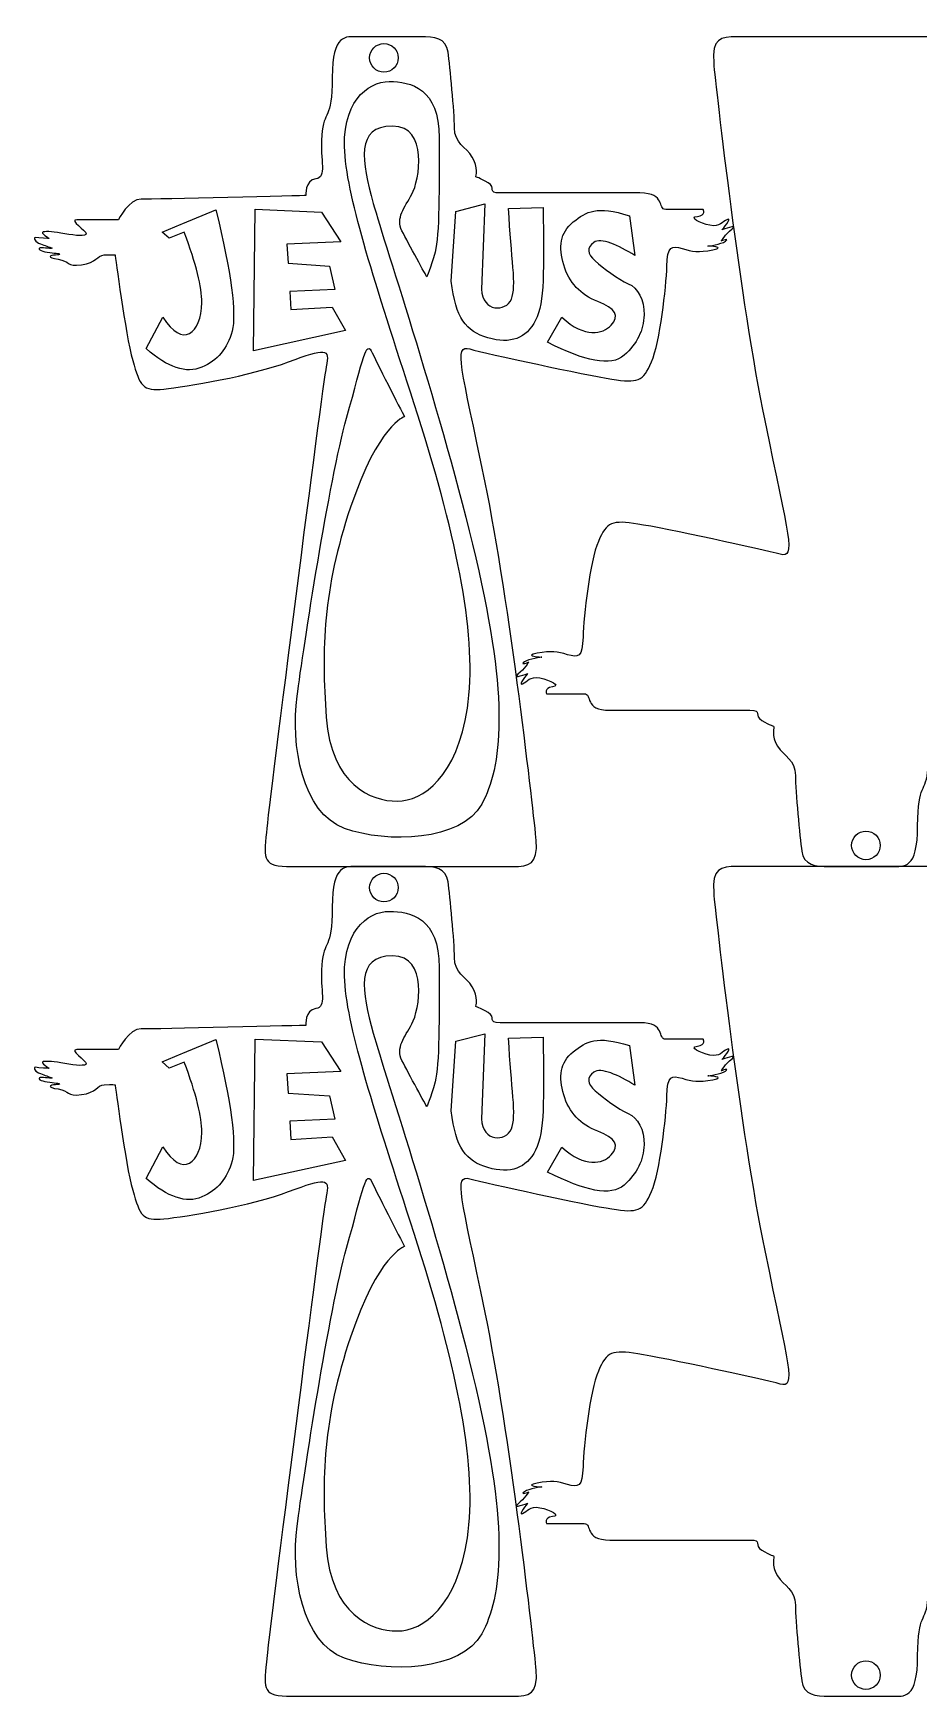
# Model space of a CAD drawing. Extents: x -1 to 3385, y 281 to 1704.
# Drawn here: x -1 to 755, y 281 to 1704 of the extents above; entities that cross this region are included whole.
import ezdxf

# ---------------------------------------------------------------- set-up
doc = ezdxf.new("R2010")
doc.units = 0
doc.layers.add('H0108_Printing_Least_8', color=7, linetype='CONTINUOUS')

msp = doc.modelspace()

# ---------------------------------------------------------------- linework, layer by layer
at = {"layer": 'H0108_Printing_Least_8', "color": 1}
for points in [[(329.476492, 1700.610557), (275.836493, 1700.610557)], [(788.42318, 1700.664757), (599.629185, 1700.664757)], [(516.862487, 1567.274561), (397.47649, 1567.274561)], [(125.313497, 1540.637561), (126.728497, 1541.215561), (126.728497, 1541.215561), (155.157496, 1552.841561)], [(355.810491, 1491.949563), (359.871491, 1551.567561), (384.54649, 1557.882561), (381.61749, 1485.208563)], [(404.81549, 1554.063561), (434.191489, 1554.919561)], [(570.924486, 1553.194561), (538.825487, 1553.194561)], [(71.837498, 1544.323561), (36.359499, 1544.323561)], [(127.997497, 1533.707562), (115.213497, 1528.593562), (109.364497, 1533.792562), (125.322497, 1540.614561)], [(507.852487, 1547.843561), (512.503487, 1513.887562)], [(95.478498, 1434.417564), (109.842497, 1461.241563)], [(438.078489, 1439.791564), (450.130489, 1461.112563)], [(437.162189, 1139.723772), (469.261188, 1139.723772)], [(491.223188, 1125.643772), (610.610185, 1125.643772)], [(219.662495, 992.253575), (408.45749, 992.253575)], [(329.476492, 992.199175), (275.836493, 992.199175)], [(788.42318, 992.253275), (599.629185, 992.253275)], [(678.610183, 992.307775), (732.249182, 992.307775)], [(516.862487, 858.863179), (397.47649, 858.863179)], [(125.313497, 832.226179), (126.728497, 832.804179), (126.728497, 832.804179), (155.157496, 844.430179)], [(355.810491, 783.53818), (359.871491, 843.156179), (384.54649, 849.471179), (381.61749, 776.797181)], [(404.81549, 845.652179), (434.191489, 846.508179)], [(507.852487, 839.432179), (512.503487, 805.47618)], [(570.924486, 844.783179), (538.825487, 844.783179)], [(71.837498, 835.913179), (36.359499, 835.913179)], [(127.997497, 825.296179), (115.213497, 820.182179), (109.364497, 825.381179), (125.322497, 832.203179)], [(95.478498, 726.006182), (109.842497, 752.830181)], [(438.078489, 731.380182), (450.130489, 752.701181)], [(437.162189, 431.312289), (469.261188, 431.312289)], [(491.223188, 417.23329), (610.610185, 417.23329)], [(219.662495, 283.842193), (408.45749, 283.842193)], [(678.610183, 283.896293), (732.249182, 283.896293)]]:
    msp.add_lwpolyline(points, dxfattribs=at)
for points in [[(298.428493, 1694.842558)], [(187.168495, 1432.525564), (188.681495, 1553.330561), (245.143494, 1550.926561), (261.627493, 1525.654562), (215.617495, 1523.558562), (216.635495, 1507.261562), (252.051494, 1504.829562), (256.454494, 1484.819563), (218.138495, 1483.203563), (219.108495, 1467.682563), (254.152494, 1469.872563), (265.557493, 1449.740564)], [(587.045485, 1535.896562)], [(427.770489, 1458.558564)], [(168.874496, 1449.273564)], [(503.347487, 1428.728564)], [(376.780491, 1255.827569)], [(421.040189, 1157.021771)], [(709.658182, 998.075775)], [(298.428493, 986.431175)], [(187.168495, 724.114182), (188.681495, 844.919179), (245.143494, 842.515179), (261.627493, 817.24318), (215.617495, 815.14718), (216.635495, 798.85018), (252.051494, 796.41818), (256.454494, 776.408181), (218.138495, 774.792181), (219.108495, 759.271181), (254.152494, 761.461181), (265.557493, 741.329181)], [(587.045485, 827.485179)], [(168.874496, 740.862181)], [(427.770489, 750.147181)], [(503.347487, 720.317182)], [(376.780491, 547.417186)], [(421.040189, 448.610289)], [(709.658182, 289.664293)]]:
    msp.add_lwpolyline(points, close=True, dxfattribs=at)
for points in [[(275.836493, 1700.610557), (266.122493, 1700.610557), (254.296494, 1703.567557), (254.296494, 1665.973558)], [(286.208493, 1682.622558), (286.208493, 1689.371558), (291.679493, 1694.842558), (298.428493, 1694.842558)], [(298.428493, 1694.842558), (305.177492, 1694.842558), (310.647492, 1689.371558), (310.647492, 1682.622558)], [(353.128491, 1687.515558), (351.439491, 1699.765558), (341.724491, 1700.610557), (329.476492, 1700.610557)], [(599.629185, 1700.664757), (585.691185, 1700.664757), (578.089186, 1698.975758), (579.778186, 1678.277758)], [(298.428493, 1670.401558), (291.679493, 1670.401558), (286.208493, 1675.873558), (286.208493, 1682.622558)], [(310.647492, 1682.622558), (310.647492, 1675.873558), (305.177492, 1670.401558), (298.428493, 1670.401558)], [(358.619491, 1622.889559), (358.619491, 1636.406559), (354.817491, 1675.266558), (353.128491, 1687.515558)], [(254.296494, 1665.973558), (254.296494, 1628.380559), (247.116494, 1638.940559), (245.426494, 1616.55356)], [(579.778186, 1678.277758), (581.467185, 1657.580759), (602.585185, 1472.993763), (623.281184, 1372.886766)], [(265.277493, 1598.81256), (261.054493, 1644.431559), (284.360493, 1662.379558), (302.944492, 1662.379558)], [(302.944492, 1662.379558), (321.528492, 1662.379558), (345.525491, 1656.681559), (345.525491, 1614.44156)], [(305.624492, 1624.326559), (274.369493, 1624.326559), (279.215493, 1594.58956), (289.352493, 1558.263561)], [(322.296492, 1566.288561), (328.631492, 1577.693561), (336.878492, 1624.326559), (305.624492, 1624.326559)], [(373.824491, 1597.96856), (368.333491, 1606.83856), (358.619491, 1609.37256), (358.619491, 1622.889559)], [(245.426494, 1616.55356), (243.737494, 1594.16656), (250.072494, 1580.65056), (240.358494, 1579.382561)], [(345.525491, 1614.44156), (345.525491, 1572.202561), (345.948491, 1531.229562), (342.147491, 1516.868562)], [(327.364492, 1377.477566), (293.153493, 1484.343563), (269.501493, 1553.194561), (265.277493, 1598.81256)], [(376.780491, 1581.07256), (376.780491, 1581.07256), (379.314491, 1589.09756), (373.824491, 1597.96856)], [(240.358494, 1579.382561), (230.644494, 1578.115561), (231.911494, 1565.021561), (231.911494, 1565.021561)], [(387.33949, 1576.003561), (380.15949, 1580.22756), (376.780491, 1581.07256), (376.780491, 1581.07256)], [(231.911494, 1565.021561), (231.911494, 1565.021561), (101.402497, 1561.642561), (91.265498, 1562.064561)], [(313.849492, 1535.031562), (308.358492, 1546.013561), (315.960492, 1554.883561), (322.296492, 1566.288561)], [(397.47649, 1567.274561), (386.21349, 1567.274561), (394.51949, 1571.779561), (387.33949, 1576.003561)], [(538.825487, 1553.194561), (531.504487, 1553.194561), (539.388487, 1567.274561), (516.862487, 1567.274561)], [(91.265498, 1562.064561), (81.129498, 1562.486561), (71.837498, 1544.323561), (71.837498, 1544.323561)], [(155.157496, 1552.841561), (168.240496, 1498.589563), (172.813496, 1464.066563), (168.874496, 1449.273564)], [(289.352493, 1558.263561), (299.488493, 1521.936562), (348.060491, 1377.900566), (376.780491, 1255.827569)], [(407.19849, 1476.572563), (411.95249, 1487.525563), (406.77449, 1512.001562), (404.81549, 1554.063561)], [(434.191489, 1554.919561), (434.943489, 1501.272562), (435.616489, 1474.147563), (427.770489, 1458.558564)], [(459.985489, 1542.493561), (471.551488, 1551.599561), (479.544488, 1556.515561), (507.852487, 1547.843561)], [(565.856486, 1547.280561), (573.459486, 1548.125561), (570.924486, 1553.194561), (570.924486, 1553.194561)], [(36.359499, 1544.323561), (29.601499, 1544.323561), (44.384499, 1535.031562), (44.384499, 1532.496562)], [(125.322497, 1540.614561), (125.319497, 1540.622561), (125.316497, 1540.629561), (125.313497, 1540.637561)], [(451.857489, 1505.849562), (447.437489, 1520.964562), (448.420489, 1533.386562), (459.985489, 1542.493561)], [(576.556486, 1539.677562), (567.827486, 1541.367561), (558.254486, 1546.436561), (565.856486, 1547.280561)], [(591.479485, 1544.746561), (586.974485, 1542.775561), (585.285485, 1537.988562), (576.556486, 1539.677562)], [(586.129485, 1526.160562), (586.129485, 1526.160562), (589.763485, 1532.033562), (595.394485, 1536.539562)], [(587.045485, 1535.896562), (587.045485, 1535.896562), (595.984485, 1546.717561), (591.479485, 1544.746561)], [(595.394485, 1536.539562), (601.026485, 1541.044561), (587.045485, 1535.896562), (587.045485, 1535.896562)], [(1.3035, 1529.258562), (-0.6675, 1529.821562), (-0.3865, 1526.160562), (3.8375, 1524.471562)], [(12.9475, 1528.359562), (12.9475, 1528.359562), (3.2745, 1528.695562), (1.3035, 1529.258562)], [(3.8375, 1524.471562), (8.0615, 1522.781562), (11.1585, 1521.655562), (14.5375, 1520.529562)], [(7.7795, 1534.045562), (4.6825, 1533.482562), (12.9475, 1528.359562), (12.9475, 1528.359562)], [(26.222499, 1532.496562), (16.9305, 1534.186562), (10.8765, 1534.608562), (7.7795, 1534.045562)], [(44.384499, 1532.496562), (44.384499, 1529.962562), (35.514499, 1530.807562), (26.222499, 1532.496562)], [(142.942496, 1473.807563), (143.264496, 1486.663563), (138.280497, 1506.634562), (127.997497, 1533.707562)], [(334.967492, 1495.748563), (334.967492, 1495.748563), (319.339492, 1524.049562), (313.849492, 1535.031562)], [(477.404488, 1525.034562), (471.356488, 1520.583562), (471.758488, 1515.322562), (478.612488, 1509.249562)], [(512.503487, 1513.887562), (498.536488, 1522.651562), (483.449488, 1529.484562), (477.404488, 1525.034562)], [(539.811487, 1504.618562), (540.233486, 1522.359562), (544.034486, 1522.359562), (552.904486, 1519.825562)], [(574.866486, 1521.936562), (574.866486, 1521.936562), (586.275485, 1523.459562), (589.706485, 1525.987562)], [(589.706485, 1525.987562), (594.108485, 1529.231562), (586.129485, 1526.160562), (586.129485, 1526.160562)], [(6.3715, 1520.529562), (2.7115, 1520.810562), (3.8375, 1517.994562), (9.1875, 1517.149562)], [(14.5375, 1520.529562), (17.9165, 1519.402562), (10.0325, 1520.247562), (6.3715, 1520.529562)], [(9.1875, 1517.149562), (14.5375, 1516.305562), (21.013499, 1515.460562), (21.013499, 1515.460562)], [(18.3335, 1514.230562), (13.2655, 1514.230562), (10.3825, 1512.126562), (20.518499, 1510.718562)], [(21.013499, 1515.460562), (21.013499, 1515.460562), (23.401499, 1514.230562), (18.3335, 1514.230562)], [(20.518499, 1510.718562), (30.655499, 1509.310562), (27.208499, 1504.196562), (40.441499, 1505.886562)], [(40.441499, 1505.886562), (53.675499, 1507.575562), (53.112499, 1514.052562), (59.870499, 1514.333562)], [(59.870499, 1514.333562), (66.628498, 1514.615562), (69.162498, 1514.333562), (69.162498, 1514.333562)], [(69.162498, 1514.333562), (69.162498, 1514.333562), (77.750498, 1446.750564), (84.085498, 1424.363564)], [(342.147491, 1516.868562), (338.345492, 1502.506562), (334.967492, 1495.748563), (334.967492, 1495.748563)], [(478.612488, 1509.249562), (485.462488, 1503.174562), (498.232488, 1493.587563), (506.762487, 1489.839563)], [(552.904486, 1519.825562), (561.773486, 1517.290562), (566.496486, 1516.279562), (578.972486, 1518.647562)], [(578.972486, 1518.647562), (591.541485, 1521.033562), (574.866486, 1521.936562), (574.866486, 1521.936562)], [(480.956488, 1474.618563), (465.977488, 1480.323563), (456.275489, 1490.733563), (451.857489, 1505.849562)], [(526.718487, 1423.096564), (533.898487, 1439.992564), (539.388487, 1486.878563), (539.811487, 1504.618562)], [(387.19049, 1443.602564), (367.986491, 1449.219564), (359.885491, 1460.490563), (355.810491, 1491.949563)], [(381.61749, 1485.208563), (382.49049, 1465.342563), (402.44449, 1465.618563), (407.19849, 1476.572563)], [(506.762487, 1489.839563), (515.293487, 1486.090563), (520.631487, 1476.102563), (520.347487, 1463.114563)], [(132.560497, 1447.391564), (139.132497, 1451.071564), (142.593496, 1459.876564), (142.942496, 1473.807563)], [(492.306488, 1454.465564), (499.720488, 1462.194563), (495.935488, 1468.913563), (480.956488, 1474.618563)], [(109.842497, 1461.241563), (118.416497, 1448.327564), (125.989497, 1443.710564), (132.560497, 1447.391564)], [(427.770489, 1458.558564), (419.92049, 1442.970564), (406.39349, 1437.986564), (387.19049, 1443.602564)], [(450.130489, 1461.112563), (470.068488, 1443.033564), (484.892488, 1446.733564), (492.306488, 1454.465564)], [(520.347487, 1463.114563), (520.062487, 1450.125564), (514.396487, 1438.663564), (503.347487, 1428.728564)], [(168.874496, 1449.273564), (164.935496, 1434.479564), (156.342496, 1424.236564), (143.095496, 1418.540565)], [(266.544493, 1374.943566), (281.327493, 1427.320564), (283.016493, 1442.526564), (288.507493, 1430.699564)], [(384.80549, 1320.032567), (364.109491, 1420.139564), (357.774491, 1437.880564), (371.712491, 1434.078564)], [(503.347487, 1428.728564), (492.299488, 1418.793565), (469.732488, 1423.559564), (438.078489, 1439.791564)], [(84.085498, 1424.363564), (90.421498, 1401.976565), (92.532498, 1398.175565), (110.694497, 1399.864565)], [(143.095496, 1418.540565), (129.848497, 1412.845565), (113.976497, 1418.137565), (95.478498, 1434.417564)], [(110.694497, 1399.864565), (128.855497, 1401.554565), (185.451495, 1411.269565), (217.128495, 1423.096564)], [(217.128495, 1423.096564), (248.805494, 1434.923564), (252.607494, 1434.923564), (249.228494, 1418.872565)], [(288.507493, 1430.699564), (293.998493, 1418.872565), (315.960492, 1376.210566), (315.960492, 1376.210566)], [(371.712491, 1434.078564), (385.65049, 1430.277564), (470.966488, 1411.691565), (492.929488, 1408.312565)], [(492.929488, 1408.312565), (514.891487, 1404.933565), (519.537487, 1406.200565), (526.718487, 1423.096564)], [(249.228494, 1418.872565), (245.849494, 1402.821565), (200.234495, 1045.052574), (198.122495, 1021.398574)], [(224.309494, 1137.557572), (229.799494, 1178.952571), (251.762494, 1322.566567), (266.544493, 1374.943566)], [(315.960492, 1376.210566), (315.960492, 1376.210566), (293.575493, 1369.452566), (269.923493, 1298.912568)], [(369.600491, 1127.419572), (378.470491, 1185.71057), (361.575491, 1270.611568), (327.364492, 1377.477566)], [(623.281184, 1372.886766), (643.976184, 1272.778768), (650.312184, 1255.037769), (636.374184, 1258.839769)], [(428.308489, 1014.640575), (426.618489, 1035.337574), (405.50149, 1219.92457), (384.80549, 1320.032567)], [(269.923493, 1298.912568), (246.271494, 1228.372569), (245.004494, 1177.684571), (249.228494, 1119.816572)], [(515.157187, 1284.605768), (493.194188, 1287.984768), (488.548188, 1286.717768), (481.368188, 1269.821768)], [(636.374184, 1258.839769), (622.436184, 1262.640768), (537.120187, 1281.226768), (515.157187, 1284.605768)], [(481.368188, 1269.821768), (474.188188, 1252.925769), (468.698188, 1206.03977), (468.275188, 1188.29977)], [(376.780491, 1255.827569), (405.50149, 1133.755572), (399.16549, 1077.154573), (381.84849, 1045.475574)], [(468.275188, 1188.29977), (467.853188, 1170.558771), (464.051188, 1170.558771), (455.182189, 1173.093771)], [(421.957189, 1166.757771), (421.957189, 1166.757771), (418.32319, 1160.884771), (412.69219, 1156.378771)], [(418.38019, 1166.930771), (413.97819, 1163.686771), (421.957189, 1166.757771), (421.957189, 1166.757771)], [(429.114189, 1174.270771), (416.54519, 1171.885771), (433.219189, 1170.981771), (433.219189, 1170.981771)], [(433.219189, 1170.981771), (433.219189, 1170.981771), (421.810189, 1169.458771), (418.38019, 1166.930771)], [(455.182189, 1173.093771), (446.313189, 1175.627771), (441.590189, 1176.638771), (429.114189, 1174.270771)], [(412.69219, 1156.378771), (407.06019, 1151.873771), (421.040189, 1157.021771), (421.040189, 1157.021771)], [(421.040189, 1157.021771), (421.040189, 1157.021771), (412.10119, 1146.200771), (416.60719, 1148.171771)], [(416.60719, 1148.171771), (421.112189, 1150.142771), (422.801189, 1154.930771), (431.530189, 1153.240771)], [(431.530189, 1153.240771), (440.259189, 1151.550771), (449.832189, 1146.482771), (442.230189, 1145.637771)], [(442.230189, 1145.637771), (434.627189, 1144.792771), (437.162189, 1139.723772), (437.162189, 1139.723772)], [(469.261188, 1139.723772), (476.581188, 1139.723772), (468.698188, 1125.643772), (491.223188, 1125.643772)], [(264.855493, 1024.777574), (228.532494, 1037.872574), (218.818495, 1096.162573), (224.309494, 1137.557572)], [(309.732492, 1048.009574), (332.010492, 1048.009574), (360.730491, 1069.129573), (369.600491, 1127.419572)], [(610.610185, 1125.643772), (621.873184, 1125.643772), (613.567185, 1121.138772), (620.747184, 1116.914772)], [(249.228494, 1119.816572), (253.451494, 1061.948573), (287.454493, 1048.009574), (309.732492, 1048.009574)], [(620.747184, 1116.914772), (627.927184, 1112.690772), (631.306184, 1111.845772), (631.306184, 1111.845772)], [(631.306184, 1111.845772), (631.306184, 1111.845772), (628.772184, 1103.820772), (634.262184, 1094.950773)], [(634.262184, 1094.950773), (639.753184, 1086.079773), (649.467184, 1083.545773), (649.467184, 1070.028773)], [(649.467184, 1070.028773), (649.467184, 1056.512774), (653.268184, 1017.651775), (654.958184, 1005.402775)], [(753.790181, 1026.944774), (753.790181, 1064.537773), (760.970181, 1053.977774), (762.659181, 1076.364773)], [(381.84849, 1045.475574), (364.532491, 1013.795575), (301.178492, 1011.683575), (264.855493, 1024.777574)], [(732.249182, 992.307775), (741.964181, 992.307775), (753.790181, 989.351775), (753.790181, 1026.944774)], [(198.122495, 1021.398574), (196.010495, 997.744575), (194.743495, 992.253575), (219.662495, 992.253575)], [(408.45749, 992.253575), (422.395489, 992.253575), (429.997489, 993.943575), (428.308489, 1014.640575)], [(697.438183, 1010.295775), (697.438183, 1017.044775), (702.909182, 1022.516774), (709.658182, 1022.516774)], [(709.658182, 998.075775), (702.909182, 998.075775), (697.438183, 1003.546775), (697.438183, 1010.295775)], [(709.658182, 1022.516774), (716.407182, 1022.516774), (721.878182, 1017.044775), (721.878182, 1010.295775)], [(721.878182, 1010.295775), (721.878182, 1003.546775), (716.407182, 998.075775), (709.658182, 998.075775)], [(654.958184, 1005.402775), (656.647184, 993.152775), (666.362183, 992.307775), (678.610183, 992.307775)], [(275.836493, 992.199175), (266.122493, 992.199175), (254.296494, 995.156175), (254.296494, 957.562176)], [(286.208493, 974.211176), (286.208493, 980.960175), (291.679493, 986.431175), (298.428493, 986.431175)], [(298.428493, 986.431175), (305.177492, 986.431175), (310.647492, 980.960175), (310.647492, 974.211176)], [(353.128491, 979.104176), (351.439491, 991.354175), (341.724491, 992.199175), (329.476492, 992.199175)], [(599.629185, 992.253275), (585.691185, 992.253275), (578.089186, 990.564275), (579.778186, 969.866276)], [(298.428493, 961.991176), (291.679493, 961.991176), (286.208493, 967.462176), (286.208493, 974.211176)], [(310.647492, 974.211176), (310.647492, 967.462176), (305.177492, 961.991176), (298.428493, 961.991176)], [(358.619491, 914.478177), (358.619491, 927.995177), (354.817491, 966.855176), (353.128491, 979.104176)], [(579.778186, 969.866276), (581.467185, 949.169276), (602.585185, 764.582281), (623.281184, 664.475283)], [(254.296494, 957.562176), (254.296494, 919.969177), (247.116494, 930.529177), (245.426494, 908.142177)], [(265.277493, 890.401178), (261.054493, 936.020177), (284.360493, 953.968176), (302.944492, 953.968176)], [(302.944492, 953.968176), (321.528492, 953.968176), (345.525491, 948.270176), (345.525491, 906.030177)], [(305.624492, 915.915177), (274.369493, 915.915177), (279.215493, 886.178178), (289.352493, 849.852179)], [(322.296492, 857.877179), (328.631492, 869.282178), (336.878492, 915.915177), (305.624492, 915.915177)], [(373.824491, 889.557178), (368.333491, 898.427178), (358.619491, 900.961177), (358.619491, 914.478177)], [(245.426494, 908.142177), (243.737494, 885.755178), (250.072494, 872.238178), (240.358494, 870.971178)], [(345.525491, 906.030177), (345.525491, 863.791178), (345.948491, 822.818179), (342.147491, 808.45718)], [(327.364492, 669.066183), (293.153493, 775.932181), (269.501493, 844.783179), (265.277493, 890.401178)], [(376.780491, 872.661178), (376.780491, 872.661178), (379.314491, 880.686178), (373.824491, 889.557178)], [(240.358494, 870.971178), (230.644494, 869.704178), (231.911494, 856.610179), (231.911494, 856.610179)], [(387.33949, 867.592178), (380.15949, 871.816178), (376.780491, 872.661178), (376.780491, 872.661178)], [(91.265498, 853.653179), (81.129498, 854.075179), (71.837498, 835.913179), (71.837498, 835.913179)], [(231.911494, 856.610179), (231.911494, 856.610179), (101.402497, 853.231179), (91.265498, 853.653179)], [(313.849492, 826.620179), (308.358492, 837.602179), (315.960492, 846.472179), (322.296492, 857.877179)], [(397.47649, 858.863179), (386.21349, 858.863179), (394.51949, 863.368178), (387.33949, 867.592178)], [(538.825487, 844.783179), (531.504487, 844.783179), (539.388487, 858.863179), (516.862487, 858.863179)], [(155.157496, 844.430179), (168.240496, 790.17818), (172.813496, 755.655181), (168.874496, 740.862181)], [(289.352493, 849.852179), (299.488493, 813.52618), (348.060491, 669.489183), (376.780491, 547.417186)], [(407.19849, 768.161181), (411.95249, 779.114181), (406.77449, 803.59018), (404.81549, 845.652179)], [(434.191489, 846.508179), (434.943489, 792.86118), (435.616489, 765.736181), (427.770489, 750.147181)], [(459.985489, 834.082179), (471.551488, 843.188179), (479.544488, 848.105179), (507.852487, 839.432179)], [(565.856486, 838.869179), (573.459486, 839.714179), (570.924486, 844.783179), (570.924486, 844.783179)], [(7.7795, 825.634179), (4.6825, 825.071179), (12.9475, 819.94818), (12.9475, 819.94818)], [(26.222499, 824.085179), (16.9305, 825.775179), (10.8765, 826.197179), (7.7795, 825.634179)], [(36.359499, 835.913179), (29.601499, 835.913179), (44.384499, 826.620179), (44.384499, 824.085179)], [(125.322497, 832.203179), (125.319497, 832.211179), (125.316497, 832.218179), (125.313497, 832.226179)], [(142.942496, 765.396181), (143.264496, 778.252181), (138.280497, 798.22318), (127.997497, 825.296179)], [(334.967492, 787.33718), (334.967492, 787.33718), (319.339492, 815.63818), (313.849492, 826.620179)], [(451.857489, 797.43818), (447.437489, 812.55318), (448.420489, 824.975179), (459.985489, 834.082179)], [(576.556486, 831.266179), (567.827486, 832.956179), (558.254486, 838.025179), (565.856486, 838.869179)], [(591.479485, 836.335179), (586.974485, 834.364179), (585.285485, 829.577179), (576.556486, 831.266179)], [(586.129485, 817.74918), (586.129485, 817.74918), (589.763485, 823.622179), (595.394485, 828.128179)], [(587.045485, 827.485179), (587.045485, 827.485179), (595.984485, 838.306179), (591.479485, 836.335179)], [(595.394485, 828.128179), (601.026485, 832.633179), (587.045485, 827.485179), (587.045485, 827.485179)], [(1.3035, 820.847179), (-0.6675, 821.410179), (-0.3865, 817.74918), (3.8375, 816.06018)], [(12.9475, 819.94818), (12.9475, 819.94818), (3.2745, 820.284179), (1.3035, 820.847179)], [(6.3715, 812.11818), (2.7115, 812.39918), (3.8375, 809.58318), (9.1875, 808.73818)], [(3.8375, 816.06018), (8.0615, 814.37018), (11.1585, 813.24418), (14.5375, 812.11818)], [(14.5375, 812.11818), (17.9165, 810.99118), (10.0325, 811.83618), (6.3715, 812.11818)], [(44.384499, 824.085179), (44.384499, 821.551179), (35.514499, 822.396179), (26.222499, 824.085179)], [(477.404488, 816.62318), (471.356488, 812.17218), (471.758488, 806.91118), (478.612488, 800.83818)], [(512.503487, 805.47618), (498.536488, 814.24018), (483.449488, 821.073179), (477.404488, 816.62318)], [(539.811487, 796.20718), (540.233486, 813.94818), (544.034486, 813.94818), (552.904486, 811.41418)], [(552.904486, 811.41418), (561.773486, 808.87918), (566.496486, 807.86818), (578.972486, 810.23618)], [(574.866486, 813.52618), (574.866486, 813.52618), (586.275485, 815.04818), (589.706485, 817.57618)], [(578.972486, 810.23618), (591.541485, 812.62218), (574.866486, 813.52618), (574.866486, 813.52618)], [(589.706485, 817.57618), (594.108485, 820.820179), (586.129485, 817.74918), (586.129485, 817.74918)], [(9.1875, 808.73818), (14.5375, 807.89418), (21.013499, 807.04918), (21.013499, 807.04918)], [(18.3335, 805.81918), (13.2655, 805.81918), (10.3825, 803.71518), (20.518499, 802.30718)], [(21.013499, 807.04918), (21.013499, 807.04918), (23.401499, 805.81918), (18.3335, 805.81918)], [(20.518499, 802.30718), (30.655499, 800.89918), (27.208499, 795.78518), (40.441499, 797.47518)], [(40.441499, 797.47518), (53.675499, 799.16418), (53.112499, 805.64118), (59.870499, 805.92218)], [(59.870499, 805.92218), (66.628498, 806.20418), (69.162498, 805.92218), (69.162498, 805.92218)], [(69.162498, 805.92218), (69.162498, 805.92218), (77.750498, 738.339182), (84.085498, 715.952182)], [(342.147491, 808.45718), (338.345492, 794.09518), (334.967492, 787.33718), (334.967492, 787.33718)], [(480.956488, 766.207181), (465.977488, 771.912181), (456.275489, 782.32218), (451.857489, 797.43818)], [(478.612488, 800.83818), (485.462488, 794.76318), (498.232488, 785.17718), (506.762487, 781.42818)], [(387.19049, 735.191182), (367.986491, 740.808181), (359.885491, 752.080181), (355.810491, 783.53818)], [(526.718487, 714.685182), (533.898487, 731.581182), (539.388487, 778.467181), (539.811487, 796.20718)], [(381.61749, 776.797181), (382.49049, 756.930181), (402.44449, 757.207181), (407.19849, 768.161181)], [(506.762487, 781.42818), (515.293487, 777.679181), (520.631487, 767.691181), (520.347487, 754.703181)], [(132.560497, 738.980182), (139.132497, 742.660181), (142.593496, 751.465181), (142.942496, 765.396181)], [(492.306488, 746.054181), (499.720488, 753.783181), (495.935488, 760.502181), (480.956488, 766.207181)], [(520.347487, 754.703181), (520.062487, 741.714181), (514.396487, 730.252182), (503.347487, 720.317182)], [(109.842497, 752.830181), (118.416497, 739.916182), (125.989497, 735.299182), (132.560497, 738.980182)], [(168.874496, 740.862181), (164.935496, 726.068182), (156.342496, 715.825182), (143.095496, 710.129182)], [(427.770489, 750.147181), (419.92049, 734.559182), (406.39349, 729.575182), (387.19049, 735.191182)], [(450.130489, 752.701181), (470.068488, 734.622182), (484.892488, 738.322182), (492.306488, 746.054181)], [(143.095496, 710.129182), (129.848497, 704.434182), (113.976497, 709.726182), (95.478498, 726.006182)], [(217.128495, 714.685182), (248.805494, 726.512182), (252.607494, 726.512182), (249.228494, 710.461182)], [(266.544493, 666.532183), (281.327493, 718.909182), (283.016493, 734.115182), (288.507493, 722.288182)], [(384.80549, 611.621185), (364.109491, 711.728182), (357.774491, 729.469182), (371.712491, 725.667182)], [(371.712491, 725.667182), (385.65049, 721.866182), (470.966488, 703.280182), (492.929488, 699.901183)], [(503.347487, 720.317182), (492.299488, 710.382182), (469.732488, 715.148182), (438.078489, 731.380182)], [(84.085498, 715.952182), (90.421498, 693.565183), (92.532498, 689.764183), (110.694497, 691.453183)], [(110.694497, 691.453183), (128.855497, 693.143183), (185.451495, 702.858182), (217.128495, 714.685182)], [(288.507493, 722.288182), (293.998493, 710.461182), (315.960492, 667.799183), (315.960492, 667.799183)], [(492.929488, 699.901183), (514.891487, 696.522183), (519.537487, 697.789183), (526.718487, 714.685182)], [(249.228494, 710.461182), (245.849494, 694.410183), (200.234495, 336.641192), (198.122495, 312.987192)], [(369.600491, 419.00819), (378.470491, 477.299188), (361.575491, 562.200186), (327.364492, 669.066183)], [(224.309494, 429.146189), (229.799494, 470.541188), (251.762494, 614.155185), (266.544493, 666.532183)], [(315.960492, 667.799183), (315.960492, 667.799183), (293.575493, 661.041183), (269.923493, 590.501185)], [(623.281184, 664.475283), (643.976184, 564.367286), (650.312184, 546.626286), (636.374184, 550.428286)], [(428.308489, 306.229192), (426.618489, 326.926192), (405.50149, 511.513187), (384.80549, 611.621185)], [(269.923493, 590.501185), (246.271494, 519.961187), (245.004494, 469.273188), (249.228494, 411.40519)], [(515.157187, 576.194286), (493.194188, 579.573286), (488.548188, 578.306286), (481.368188, 561.410286)], [(636.374184, 550.428286), (622.436184, 554.229286), (537.120187, 572.815286), (515.157187, 576.194286)], [(481.368188, 561.410286), (474.188188, 544.514286), (468.698188, 497.628288), (468.275188, 479.888288)], [(376.780491, 547.417186), (405.50149, 425.344189), (399.16549, 368.743191), (381.84849, 337.064192)], [(468.275188, 479.888288), (467.853188, 462.147288), (464.051188, 462.147288), (455.182189, 464.682288)], [(421.957189, 458.346289), (421.957189, 458.346289), (418.32319, 452.473289), (412.69219, 447.967289)], [(418.38019, 458.519289), (413.97819, 455.275289), (421.957189, 458.346289), (421.957189, 458.346289)], [(429.114189, 465.859288), (416.54519, 463.474288), (433.219189, 462.570288), (433.219189, 462.570288)], [(433.219189, 462.570288), (433.219189, 462.570288), (421.810189, 461.047288), (418.38019, 458.519289)], [(455.182189, 464.682288), (446.313189, 467.216288), (441.590189, 468.227288), (429.114189, 465.859288)], [(412.69219, 447.967289), (407.06019, 443.462289), (421.040189, 448.610289), (421.040189, 448.610289)], [(421.040189, 448.610289), (421.040189, 448.610289), (412.10119, 437.789289), (416.60719, 439.760289)], [(416.60719, 439.760289), (421.112189, 441.731289), (422.801189, 446.519289), (431.530189, 444.829289)], [(431.530189, 444.829289), (440.259189, 443.139289), (449.832189, 438.071289), (442.230189, 437.226289)], [(264.855493, 316.366192), (228.532494, 329.461192), (218.818495, 387.75119), (224.309494, 429.146189)], [(442.230189, 437.226289), (434.627189, 436.381289), (437.162189, 431.312289), (437.162189, 431.312289)], [(469.261188, 431.312289), (476.581188, 431.312289), (468.698188, 417.23329), (491.223188, 417.23329)], [(309.732492, 339.598192), (332.010492, 339.598192), (360.730491, 360.718191), (369.600491, 419.00819)], [(610.610185, 417.23329), (621.873184, 417.23329), (613.567185, 412.72729), (620.747184, 408.50329)], [(249.228494, 411.40519), (253.451494, 353.537191), (287.454493, 339.598192), (309.732492, 339.598192)], [(620.747184, 408.50329), (627.927184, 404.27929), (631.306184, 403.43429), (631.306184, 403.43429)], [(631.306184, 403.43429), (631.306184, 403.43429), (628.772184, 395.40929), (634.262184, 386.53929)], [(634.262184, 386.53929), (639.753184, 377.668291), (649.467184, 375.134291), (649.467184, 361.617291)], [(649.467184, 361.617291), (649.467184, 348.101291), (653.268184, 309.240292), (654.958184, 296.991293)], [(753.790181, 318.533292), (753.790181, 356.126291), (760.970181, 345.566291), (762.659181, 367.953291)], [(381.84849, 337.064192), (364.532491, 305.384192), (301.178492, 303.272192), (264.855493, 316.366192)], [(198.122495, 312.987192), (196.010495, 289.333193), (194.743495, 283.842193), (219.662495, 283.842193)], [(697.438183, 301.884292), (697.438183, 308.633292), (702.909182, 314.105292), (709.658182, 314.105292)], [(709.658182, 314.105292), (716.407182, 314.105292), (721.878182, 308.633292), (721.878182, 301.884292)], [(732.249182, 283.896293), (741.964181, 283.896293), (753.790181, 280.940293), (753.790181, 318.533292)], [(408.45749, 283.842193), (422.395489, 283.842193), (429.997489, 285.532193), (428.308489, 306.229192)], [(709.658182, 289.664293), (702.909182, 289.664293), (697.438183, 295.135293), (697.438183, 301.884292)], [(721.878182, 301.884292), (721.878182, 295.135293), (716.407182, 289.664293), (709.658182, 289.664293)], [(654.958184, 296.991293), (656.647184, 284.741293), (666.362183, 283.896293), (678.610183, 283.896293)]]:
    msp.add_open_spline(points, degree=3, dxfattribs=at)

doc.saveas('drawing.dxf')
